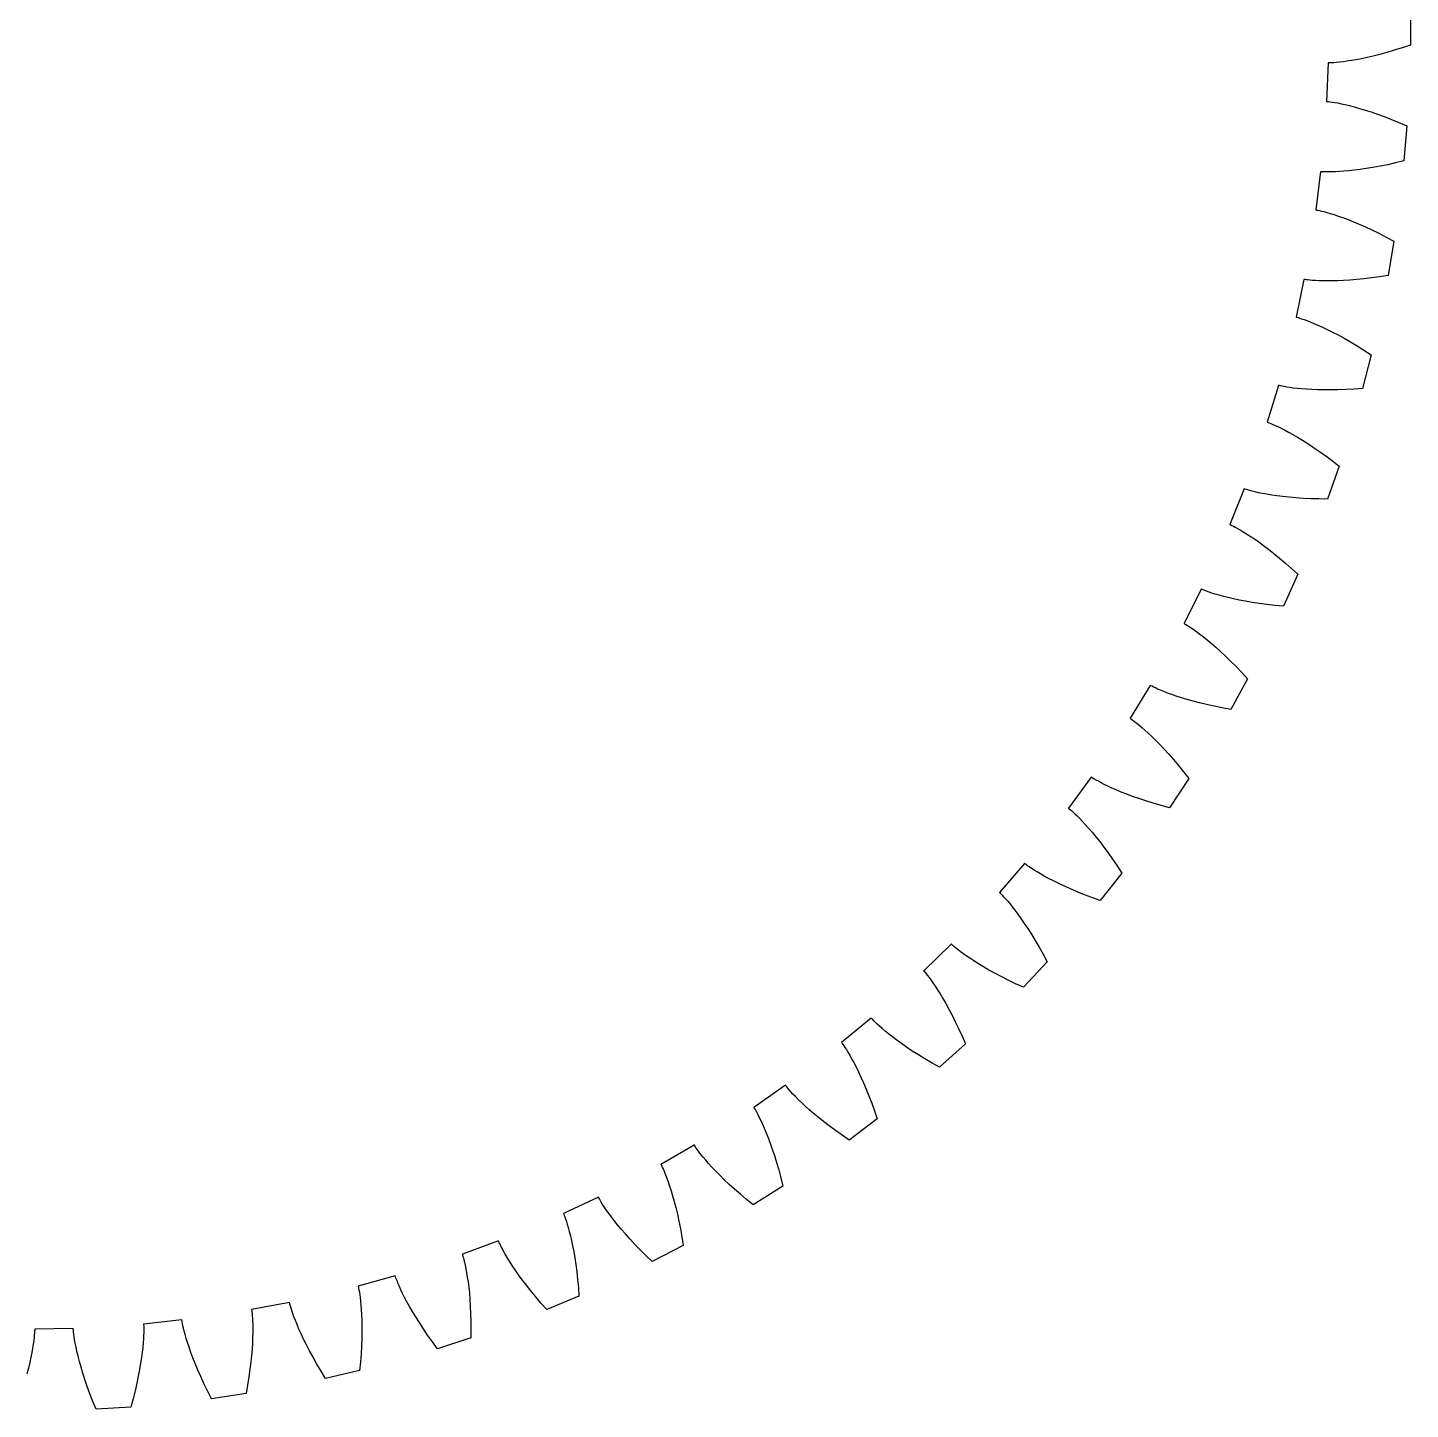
# Model space of a CAD drawing. Extents: x -115 to 115, y -115 to 115.
# Drawn here: x 0.1 to 115.5, y -115.4 to 0 of the extents above; entities that cross this region are included whole.
import ezdxf

# ---------------------------------------------------------------- set-up
doc = ezdxf.new("R2010")
doc.units = 0
doc.layers.add('1', color=7, linetype='CONTINUOUS')

msp = doc.modelspace()

# ---------------------------------------------------------------- linework, layer by layer
at = {"layer": '1', "color": 1}
for p, q in [((115.49, 1.46), (115.49, -1.46)), ((112.95, -2.23), (112.4, -2.37)), ((113.54, -2.08), (112.95, -2.23)), ((114.15, -1.89), (113.54, -2.08)), ((114.81, -1.69), (114.15, -1.89)), ((115.49, -1.46), (114.81, -1.69)), ((108.63, -2.94), (108.49, -6.16)), ((108.65, -2.94), (108.63, -2.94)), ((108.7, -2.94), (108.65, -2.94)), ((108.8, -2.94), (108.7, -2.94)), ((108.94, -2.94), (108.8, -2.94)), ((109.11, -2.93), (108.94, -2.94)), ((109.33, -2.91), (109.11, -2.93)), ((109.58, -2.89), (109.33, -2.91)), ((109.87, -2.85), (109.58, -2.89)), ((110.2, -2.81), (109.87, -2.85)), ((110.57, -2.75), (110.2, -2.81)), ((110.97, -2.68), (110.57, -2.75)), ((111.41, -2.59), (110.97, -2.68)), ((111.89, -2.49), (111.41, -2.59)), ((112.4, -2.37), (111.89, -2.49)), ((108.49, -6.16), (108.51, -6.16)), ((108.51, -6.16), (108.57, -6.16)), ((108.57, -6.16), (108.67, -6.17)), ((108.67, -6.17), (108.8, -6.19)), ((108.8, -6.19), (108.98, -6.21)), ((108.98, -6.21), (109.19, -6.25)), ((109.19, -6.25), (109.44, -6.29)), ((109.44, -6.29), (109.73, -6.35)), ((109.73, -6.35), (110.05, -6.42)), ((110.05, -6.42), (110.41, -6.51)), ((110.41, -6.51), (110.81, -6.62)), ((110.81, -6.62), (111.24, -6.74)), ((111.24, -6.74), (111.71, -6.88)), ((111.71, -6.88), (112.21, -7.04)), ((112.21, -7.04), (112.74, -7.22)), ((112.74, -7.22), (113.31, -7.43)), ((113.31, -7.43), (113.91, -7.67)), ((113.91, -7.67), (114.54, -7.92)), ((114.54, -7.92), (115.21, -8.21)), ((115.21, -8.21), (114.96, -11.12)), ((113.6, -11.44), (112.96, -11.57)), ((114.26, -11.29), (113.6, -11.44)), ((114.96, -11.12), (114.26, -11.29)), ((108, -12.02), (107.6, -15.21)), ((108.02, -12.03), (108, -12.02)), ((108.08, -12.03), (108.02, -12.03)), ((108.17, -12.04), (108.08, -12.03)), ((108.31, -12.04), (108.17, -12.04)), ((108.49, -12.05), (108.31, -12.04)), ((108.7, -12.05), (108.49, -12.05)), ((108.96, -12.04), (108.7, -12.05)), ((109.25, -12.04), (108.96, -12.04)), ((109.58, -12.02), (109.25, -12.04)), ((109.95, -11.99), (109.58, -12.02)), ((110.36, -11.96), (109.95, -11.99)), ((110.8, -11.91), (110.36, -11.96)), ((111.29, -11.85), (110.8, -11.91)), ((111.81, -11.77), (111.29, -11.85)), ((112.37, -11.68), (111.81, -11.77)), ((112.96, -11.57), (112.37, -11.68)), ((107.6, -15.21), (107.62, -15.22)), ((107.62, -15.22), (107.67, -15.23)), ((107.67, -15.23), (107.77, -15.24)), ((107.77, -15.24), (107.9, -15.27)), ((107.9, -15.27), (108.07, -15.31)), ((108.07, -15.31), (108.28, -15.36)), ((108.28, -15.36), (108.53, -15.43)), ((108.53, -15.43), (108.81, -15.51)), ((108.81, -15.51), (109.13, -15.61)), ((109.13, -15.61), (109.48, -15.73)), ((109.48, -15.73), (109.86, -15.86)), ((109.86, -15.86), (110.29, -16.02)), ((110.29, -16.02), (110.74, -16.2)), ((110.74, -16.2), (111.23, -16.4)), ((111.23, -16.4), (111.74, -16.63)), ((111.74, -16.63), (112.29, -16.89)), ((112.29, -16.89), (112.87, -17.17)), ((112.87, -17.17), (113.48, -17.48)), ((113.48, -17.48), (114.12, -17.82)), ((114.12, -17.82), (113.63, -20.7)), ((113.63, -20.7), (112.92, -20.81)), ((106.61, -21.02), (105.95, -24.16)), ((106.63, -21.02), (106.61, -21.02)), ((106.69, -21.03), (106.63, -21.02)), ((106.79, -21.05), (106.69, -21.03)), ((106.92, -21.06), (106.79, -21.05)), ((107.1, -21.08), (106.92, -21.06)), ((107.31, -21.1), (107.1, -21.08)), ((107.57, -21.12), (107.31, -21.1)), ((107.86, -21.13), (107.57, -21.12)), ((108.19, -21.15), (107.86, -21.13)), ((108.56, -21.15), (108.19, -21.15)), ((108.97, -21.15), (108.56, -21.15)), ((109.42, -21.14), (108.97, -21.15)), ((109.91, -21.12), (109.42, -21.14)), ((110.43, -21.09), (109.91, -21.12)), ((111, -21.04), (110.43, -21.09)), ((111.6, -20.98), (111, -21.04)), ((112.24, -20.9), (111.6, -20.98)), ((112.92, -20.81), (112.24, -20.9)), ((105.95, -24.16), (105.97, -24.17)), ((105.97, -24.17), (106.02, -24.18)), ((106.02, -24.18), (106.12, -24.21)), ((106.12, -24.21), (106.25, -24.25)), ((106.25, -24.25), (106.41, -24.3)), ((106.41, -24.3), (106.62, -24.37)), ((106.62, -24.37), (106.86, -24.46)), ((106.86, -24.46), (107.13, -24.56)), ((107.13, -24.56), (107.44, -24.69)), ((107.44, -24.69), (107.78, -24.83)), ((107.78, -24.83), (108.15, -25)), ((108.15, -25), (108.56, -25.19)), ((108.56, -25.19), (108.99, -25.41)), ((108.99, -25.41), (109.46, -25.65)), ((109.46, -25.65), (109.96, -25.93)), ((109.96, -25.93), (110.49, -26.23)), ((110.49, -26.23), (111.04, -26.56)), ((111.04, -26.56), (111.62, -26.92)), ((112.23, -27.31), (111.5, -30.13)), ((111.62, -26.92), (112.23, -27.31)), ((104.48, -29.87), (103.55, -32.94)), ((104.5, -29.87), (104.48, -29.87)), ((104.56, -29.89), (104.5, -29.87)), ((104.65, -29.91), (104.56, -29.89)), ((104.79, -29.94), (104.65, -29.91)), ((104.96, -29.97), (104.79, -29.94)), ((105.17, -30.01), (104.96, -29.97)), ((105.42, -30.05), (105.17, -30.01)), ((105.71, -30.09), (105.42, -30.05)), ((106.04, -30.12), (105.71, -30.09)), ((106.41, -30.16), (106.04, -30.12)), ((106.82, -30.19), (106.41, -30.16)), ((107.27, -30.22), (106.82, -30.19)), ((107.75, -30.24), (107.27, -30.22)), ((108.28, -30.25), (107.75, -30.24)), ((108.85, -30.25), (108.28, -30.25)), ((109.45, -30.25), (108.85, -30.25)), ((110.1, -30.22), (109.45, -30.25)), ((110.78, -30.19), (110.1, -30.22)), ((111.5, -30.13), (110.78, -30.19)), ((103.55, -32.94), (103.57, -32.95)), ((103.57, -32.95), (103.63, -32.97)), ((103.63, -32.97), (103.72, -33)), ((103.72, -33), (103.85, -33.05)), ((103.85, -33.05), (104.01, -33.12)), ((104.01, -33.12), (104.2, -33.21)), ((104.2, -33.21), (104.43, -33.31)), ((104.43, -33.31), (104.7, -33.44)), ((104.7, -33.44), (104.99, -33.59)), ((104.99, -33.59), (105.32, -33.76)), ((105.32, -33.76), (105.68, -33.96)), ((105.68, -33.96), (106.07, -34.19)), ((106.07, -34.19), (106.49, -34.44)), ((106.49, -34.44), (106.93, -34.72)), ((106.93, -34.72), (107.4, -35.04)), ((107.4, -35.04), (107.9, -35.38)), ((107.9, -35.38), (108.43, -35.75)), ((108.43, -35.75), (108.98, -36.16)), ((109.55, -36.6), (108.59, -39.36)), ((108.98, -36.16), (109.55, -36.6)), ((101.62, -38.5), (100.43, -41.49)), ((101.63, -38.51), (101.62, -38.5)), ((101.69, -38.53), (101.63, -38.51)), ((101.78, -38.56), (101.69, -38.53)), ((101.91, -38.6), (101.78, -38.56)), ((102.08, -38.65), (101.91, -38.6)), ((102.29, -38.7), (102.08, -38.65)), ((102.54, -38.76), (102.29, -38.7)), ((102.82, -38.83), (102.54, -38.76)), ((103.15, -38.89), (102.82, -38.83)), ((103.51, -38.96), (103.15, -38.89)), ((103.92, -39.03), (103.51, -38.96)), ((104.36, -39.09), (103.92, -39.03)), ((104.85, -39.15), (104.36, -39.09)), ((105.37, -39.21), (104.85, -39.15)), ((105.93, -39.26), (105.37, -39.21)), ((106.54, -39.3), (105.93, -39.26)), ((107.18, -39.33), (106.54, -39.3)), ((107.86, -39.35), (107.18, -39.33)), ((108.59, -39.36), (107.86, -39.35)), ((100.43, -41.49), (100.45, -41.5)), ((100.45, -41.5), (100.5, -41.52)), ((100.5, -41.52), (100.59, -41.57)), ((100.59, -41.57), (100.72, -41.63)), ((100.72, -41.63), (100.87, -41.71)), ((100.87, -41.71), (101.06, -41.81)), ((101.06, -41.81), (101.28, -41.93)), ((101.28, -41.93), (101.53, -42.08)), ((101.53, -42.08), (101.82, -42.26)), ((101.82, -42.26), (102.13, -42.46)), ((102.13, -42.46), (102.47, -42.69)), ((102.47, -42.69), (102.84, -42.94)), ((102.84, -42.94), (103.23, -43.23)), ((103.23, -43.23), (103.65, -43.55)), ((103.65, -43.55), (104.1, -43.9)), ((104.1, -43.9), (104.56, -44.28)), ((104.56, -44.28), (105.06, -44.7)), ((105.06, -44.7), (105.57, -45.15)), ((106.1, -45.64), (104.91, -48.31)), ((105.57, -45.15), (106.1, -45.64)), ((98.04, -46.87), (96.61, -49.75)), ((98.06, -46.88), (98.04, -46.87)), ((98.11, -46.9), (98.06, -46.88)), ((98.2, -46.94), (98.11, -46.9)), ((98.33, -46.99), (98.2, -46.94)), ((98.49, -47.05), (98.33, -46.99)), ((98.69, -47.13), (98.49, -47.05)), ((98.93, -47.21), (98.69, -47.13)), ((99.21, -47.29), (98.93, -47.21)), ((99.53, -47.39), (99.21, -47.29)), ((99.89, -47.48), (99.53, -47.39)), ((100.29, -47.58), (99.89, -47.48)), ((100.72, -47.69), (100.29, -47.58)), ((101.2, -47.79), (100.72, -47.69)), ((101.72, -47.89), (101.2, -47.79)), ((102.28, -47.98), (101.72, -47.89)), ((102.88, -48.07), (102.28, -47.98)), ((103.51, -48.16), (102.88, -48.07)), ((104.19, -48.24), (103.51, -48.16)), ((104.91, -48.31), (104.19, -48.24)), ((96.61, -49.75), (96.63, -49.76)), ((96.63, -49.76), (96.68, -49.79)), ((96.68, -49.79), (96.76, -49.84)), ((96.76, -49.84), (96.88, -49.91)), ((96.88, -49.91), (97.03, -50)), ((97.03, -50), (97.21, -50.12)), ((97.21, -50.12), (97.42, -50.26)), ((97.42, -50.26), (97.66, -50.43)), ((97.66, -50.43), (97.92, -50.63)), ((97.92, -50.63), (98.22, -50.86)), ((98.22, -50.86), (98.54, -51.11)), ((98.54, -51.11), (98.88, -51.4)), ((98.88, -51.4), (99.25, -51.72)), ((99.25, -51.72), (99.64, -52.07)), ((99.64, -52.07), (100.06, -52.46)), ((100.06, -52.46), (100.49, -52.88)), ((100.49, -52.88), (100.95, -53.33)), ((100.95, -53.33), (101.42, -53.83)), ((101.42, -53.83), (101.91, -54.36)), ((93.77, -54.91), (92.11, -57.66)), ((93.79, -54.92), (93.77, -54.91)), ((93.84, -54.95), (93.79, -54.92)), ((93.93, -54.99), (93.84, -54.95)), ((94.05, -55.06), (93.93, -54.99)), ((94.21, -55.13), (94.05, -55.06)), ((94.4, -55.22), (94.21, -55.13)), ((94.64, -55.32), (94.4, -55.22)), ((94.91, -55.43), (94.64, -55.32)), ((101.91, -54.36), (100.5, -56.92)), ((95.22, -55.55), (94.91, -55.43)), ((95.57, -55.68), (95.22, -55.55)), ((95.95, -55.81), (95.57, -55.68)), ((96.38, -55.95), (95.95, -55.81)), ((96.85, -56.09), (96.38, -55.95)), ((97.36, -56.23), (96.85, -56.09)), ((97.9, -56.37), (97.36, -56.23)), ((98.49, -56.51), (97.9, -56.37)), ((99.12, -56.65), (98.49, -56.51)), ((92.11, -57.66), (92.12, -57.67)), ((92.12, -57.67), (92.17, -57.7)), ((99.79, -56.79), (99.12, -56.65)), ((100.5, -56.92), (99.79, -56.79)), ((92.17, -57.7), (92.25, -57.76)), ((92.25, -57.76), (92.36, -57.84)), ((92.36, -57.84), (92.5, -57.95)), ((92.5, -57.95), (92.67, -58.08)), ((92.67, -58.08), (92.87, -58.24)), ((92.87, -58.24), (93.09, -58.43)), ((93.09, -58.43), (93.34, -58.65)), ((93.34, -58.65), (93.62, -58.9)), ((93.62, -58.9), (93.91, -59.18)), ((93.91, -59.18), (94.23, -59.49)), ((94.23, -59.49), (94.58, -59.84)), ((94.58, -59.84), (94.94, -60.23)), ((94.94, -60.23), (95.32, -60.65)), ((95.32, -60.65), (95.71, -61.1)), ((95.71, -61.1), (96.13, -61.59)), ((96.13, -61.59), (96.56, -62.13)), ((96.56, -62.13), (97, -62.7)), ((88.85, -62.57), (86.96, -65.17)), ((88.86, -62.58), (88.85, -62.57)), ((88.91, -62.61), (88.86, -62.58)), ((89, -62.66), (88.91, -62.61)), ((89.11, -62.73), (89, -62.66)), ((89.26, -62.82), (89.11, -62.73)), ((89.45, -62.92), (89.26, -62.82)), ((89.68, -63.04), (89.45, -62.92)), ((89.94, -63.18), (89.68, -63.04)), ((90.24, -63.32), (89.94, -63.18)), ((90.57, -63.48), (90.24, -63.32)), ((97, -62.7), (95.39, -65.13)), ((90.95, -63.64), (90.57, -63.48)), ((91.36, -63.82), (90.95, -63.64)), ((91.82, -64), (91.36, -63.82)), ((92.31, -64.18), (91.82, -64)), ((92.84, -64.37), (92.31, -64.18)), ((93.42, -64.56), (92.84, -64.37)), ((94.03, -64.75), (93.42, -64.56)), ((86.96, -65.17), (86.97, -65.18)), ((86.97, -65.18), (87.02, -65.21)), ((87.02, -65.21), (87.1, -65.28)), ((87.1, -65.28), (87.2, -65.37)), ((87.2, -65.37), (87.33, -65.48)), ((87.33, -65.48), (87.49, -65.63)), ((87.49, -65.63), (87.67, -65.81)), ((94.69, -64.94), (94.03, -64.75)), ((95.39, -65.13), (94.69, -64.94)), ((87.67, -65.81), (87.88, -66.01)), ((87.88, -66.01), (88.11, -66.25)), ((88.11, -66.25), (88.36, -66.52)), ((88.36, -66.52), (88.63, -66.83)), ((88.63, -66.83), (88.93, -67.17)), ((88.93, -67.17), (89.24, -67.55)), ((89.24, -67.55), (89.56, -67.96)), ((89.56, -67.96), (89.91, -68.41)), ((89.91, -68.41), (90.27, -68.9)), ((90.27, -68.9), (90.64, -69.42)), ((83.3, -69.78), (81.2, -72.21)), ((83.32, -69.79), (83.3, -69.78)), ((83.36, -69.83), (83.32, -69.79)), ((83.44, -69.89), (83.36, -69.83)), ((83.55, -69.97), (83.44, -69.89)), ((83.69, -70.07), (83.55, -69.97)), ((83.87, -70.19), (83.69, -70.07)), ((84.09, -70.33), (83.87, -70.19)), ((84.33, -70.48), (84.09, -70.33)), ((90.64, -69.42), (91.02, -69.99)), ((91.02, -69.99), (91.42, -70.59)), ((84.62, -70.65), (84.33, -70.48)), ((84.94, -70.83), (84.62, -70.65)), ((85.3, -71.03), (84.94, -70.83)), ((85.7, -71.24), (85.3, -71.03)), ((86.14, -71.45), (85.7, -71.24)), ((86.62, -71.68), (86.14, -71.45)), ((91.42, -70.59), (89.6, -72.88)), ((81.2, -72.21), (81.22, -72.23)), ((81.22, -72.23), (81.26, -72.27)), ((81.26, -72.27), (81.33, -72.34)), ((81.33, -72.34), (81.42, -72.43)), ((81.42, -72.43), (81.54, -72.56)), ((81.54, -72.56), (81.69, -72.72)), ((87.13, -71.91), (86.62, -71.68)), ((87.69, -72.15), (87.13, -71.91)), ((88.29, -72.39), (87.69, -72.15)), ((88.92, -72.63), (88.29, -72.39)), ((89.6, -72.88), (88.92, -72.63)), ((81.69, -72.72), (81.86, -72.91)), ((81.86, -72.91), (82.05, -73.13)), ((82.05, -73.13), (82.25, -73.39)), ((82.25, -73.39), (82.48, -73.68)), ((82.48, -73.68), (82.73, -74.01)), ((82.73, -74.01), (82.99, -74.38)), ((82.99, -74.38), (83.27, -74.78)), ((83.27, -74.78), (83.56, -75.22)), ((83.56, -75.22), (83.87, -75.69)), ((83.87, -75.69), (84.18, -76.21)), ((77.17, -76.51), (74.87, -78.76)), ((77.18, -76.52), (77.17, -76.51)), ((77.23, -76.56), (77.18, -76.52)), ((77.3, -76.62), (77.23, -76.56)), ((77.4, -76.71), (77.3, -76.62)), ((77.54, -76.83), (77.4, -76.71)), ((77.71, -76.96), (77.54, -76.83)), ((77.91, -77.12), (77.71, -76.96)), ((78.14, -77.29), (77.91, -77.12)), ((78.41, -77.48), (78.14, -77.29)), ((84.18, -76.21), (84.51, -76.76)), ((84.51, -76.76), (84.85, -77.36)), ((78.72, -77.69), (78.41, -77.48)), ((79.06, -77.92), (78.72, -77.69)), ((79.44, -78.16), (79.06, -77.92)), ((79.86, -78.41), (79.44, -78.16)), ((80.31, -78.68), (79.86, -78.41)), ((85.19, -78), (83.19, -80.12)), ((84.85, -77.36), (85.19, -78)), ((74.87, -78.76), (74.89, -78.77)), ((74.89, -78.77), (74.93, -78.81)), ((74.93, -78.81), (74.99, -78.89)), ((74.99, -78.89), (75.08, -78.99)), ((75.08, -78.99), (75.19, -79.13)), ((75.19, -79.13), (75.32, -79.3)), ((75.32, -79.3), (75.47, -79.5)), ((75.47, -79.5), (75.64, -79.74)), ((80.81, -78.95), (80.31, -78.68)), ((81.34, -79.23), (80.81, -78.95)), ((81.92, -79.52), (81.34, -79.23)), ((82.53, -79.82), (81.92, -79.52)), ((75.64, -79.74), (75.82, -80.02)), ((75.82, -80.02), (76.03, -80.33)), ((76.03, -80.33), (76.25, -80.67)), ((76.25, -80.67), (76.48, -81.06)), ((83.19, -80.12), (82.53, -79.82)), ((76.48, -81.06), (76.72, -81.48)), ((76.72, -81.48), (76.98, -81.94)), ((70.5, -82.7), (68.02, -84.74)), ((70.51, -82.71), (70.5, -82.7)), ((70.55, -82.75), (70.51, -82.71)), ((70.62, -82.82), (70.55, -82.75)), ((70.71, -82.92), (70.62, -82.82)), ((70.84, -83.05), (70.71, -82.92)), ((70.99, -83.19), (70.84, -83.05)), ((76.98, -81.94), (77.24, -82.44)), ((77.24, -82.44), (77.51, -82.99)), ((77.51, -82.99), (77.79, -83.57)), ((71.18, -83.37), (70.99, -83.19)), ((71.4, -83.56), (71.18, -83.37)), ((71.65, -83.77), (71.4, -83.56)), ((71.94, -84.01), (71.65, -83.77)), ((72.26, -84.26), (71.94, -84.01)), ((77.79, -83.57), (78.07, -84.19)), ((78.07, -84.19), (78.36, -84.85)), ((68.02, -84.74), (68.03, -84.76)), ((68.03, -84.76), (68.07, -84.81)), ((68.07, -84.81), (68.13, -84.89)), ((68.13, -84.89), (68.2, -85)), ((68.2, -85), (68.3, -85.14)), ((68.3, -85.14), (68.42, -85.32)), ((68.42, -85.32), (68.55, -85.54)), ((72.62, -84.53), (72.26, -84.26)), ((73.02, -84.82), (72.62, -84.53)), ((73.45, -85.12), (73.02, -84.82)), ((73.92, -85.44), (73.45, -85.12)), ((78.36, -84.85), (76.19, -86.8)), ((68.55, -85.54), (68.7, -85.79)), ((68.7, -85.79), (68.86, -86.08)), ((68.86, -86.08), (69.04, -86.41)), ((69.04, -86.41), (69.23, -86.77)), ((74.43, -85.76), (73.92, -85.44)), ((74.98, -86.1), (74.43, -85.76)), ((75.57, -86.45), (74.98, -86.1)), ((76.19, -86.8), (75.57, -86.45)), ((69.23, -86.77), (69.43, -87.17)), ((69.43, -87.17), (69.63, -87.62)), ((69.63, -87.62), (69.85, -88.1)), ((63.33, -88.3), (60.69, -90.14)), ((63.34, -88.32), (63.33, -88.3)), ((63.38, -88.37), (63.34, -88.32)), ((63.44, -88.44), (63.38, -88.37)), ((63.53, -88.55), (63.44, -88.44)), ((63.64, -88.68), (63.53, -88.55)), ((63.78, -88.84), (63.64, -88.68)), ((63.95, -89.03), (63.78, -88.84)), ((69.85, -88.1), (70.07, -88.62)), ((70.07, -88.62), (70.3, -89.18)), ((64.16, -89.24), (63.95, -89.03)), ((64.39, -89.48), (64.16, -89.24)), ((64.66, -89.73), (64.39, -89.48)), ((64.96, -90.01), (64.66, -89.73)), ((65.29, -90.31), (64.96, -90.01)), ((70.3, -89.18), (70.53, -89.78)), ((70.53, -89.78), (70.76, -90.43)), ((60.69, -90.14), (60.7, -90.16)), ((60.7, -90.16), (60.73, -90.21)), ((60.73, -90.21), (60.78, -90.29)), ((60.78, -90.29), (60.85, -90.41)), ((60.85, -90.41), (60.94, -90.56)), ((60.94, -90.56), (61.04, -90.75)), ((61.04, -90.75), (61.15, -90.98)), ((61.15, -90.98), (61.28, -91.24)), ((65.66, -90.63), (65.29, -90.31)), ((66.07, -90.97), (65.66, -90.63)), ((66.51, -91.32), (66.07, -90.97)), ((70.99, -91.11), (68.66, -92.87)), ((70.76, -90.43), (70.99, -91.11)), ((61.28, -91.24), (61.42, -91.54)), ((61.42, -91.54), (61.57, -91.88)), ((61.57, -91.88), (61.72, -92.26)), ((61.72, -92.26), (61.89, -92.68)), ((66.99, -91.69), (66.51, -91.32)), ((67.51, -92.07), (66.99, -91.69)), ((68.07, -92.47), (67.51, -92.07)), ((55.72, -93.29), (52.94, -94.9)), ((55.73, -93.31), (55.72, -93.29)), ((55.76, -93.36), (55.73, -93.31)), ((55.82, -93.44), (55.76, -93.36)), ((55.89, -93.55), (55.82, -93.44)), ((61.89, -92.68), (62.06, -93.14)), ((62.06, -93.14), (62.23, -93.63)), ((68.66, -92.87), (68.07, -92.47)), ((56, -93.7), (55.89, -93.55)), ((56.12, -93.87), (56, -93.7)), ((56.28, -94.07), (56.12, -93.87)), ((56.46, -94.3), (56.28, -94.07)), ((56.68, -94.55), (56.46, -94.3)), ((56.92, -94.83), (56.68, -94.55)), ((62.23, -93.63), (62.41, -94.17)), ((62.41, -94.17), (62.59, -94.75)), ((52.94, -94.9), (52.94, -94.92)), ((52.94, -94.92), (52.97, -94.97)), ((52.97, -94.97), (53.01, -95.06)), ((53.01, -95.06), (53.07, -95.18)), ((53.07, -95.18), (53.15, -95.34)), ((53.15, -95.34), (53.23, -95.54)), ((53.23, -95.54), (53.33, -95.77)), ((53.33, -95.77), (53.43, -96.05)), ((57.2, -95.13), (56.92, -94.83)), ((57.51, -95.46), (57.2, -95.13)), ((57.85, -95.81), (57.51, -95.46)), ((62.59, -94.75), (62.77, -95.37)), ((62.77, -95.37), (62.94, -96.03)), ((53.43, -96.05), (53.54, -96.36)), ((53.54, -96.36), (53.66, -96.71)), ((53.66, -96.71), (53.79, -97.1)), ((58.22, -96.18), (57.85, -95.81)), ((58.64, -96.57), (58.22, -96.18)), ((59.08, -96.97), (58.64, -96.57)), ((63.11, -96.73), (60.65, -98.29)), ((62.94, -96.03), (63.11, -96.73)), ((47.72, -97.63), (44.81, -99)), ((47.73, -97.65), (47.72, -97.63)), ((47.75, -97.7), (47.73, -97.65)), ((47.8, -97.78), (47.75, -97.7)), ((47.87, -97.9), (47.8, -97.78)), ((47.96, -98.05), (47.87, -97.9)), ((48.07, -98.24), (47.96, -98.05)), ((53.79, -97.1), (53.92, -97.53)), ((53.92, -97.53), (54.05, -98)), ((54.05, -98), (54.18, -98.51)), ((59.57, -97.4), (59.08, -96.97)), ((60.09, -97.84), (59.57, -97.4)), ((60.65, -98.29), (60.09, -97.84)), ((44.81, -99), (44.82, -99.02)), ((44.82, -99.02), (44.84, -99.07)), ((44.84, -99.07), (44.87, -99.16)), ((44.87, -99.16), (44.92, -99.29)), ((48.21, -98.45), (48.07, -98.24)), ((48.38, -98.69), (48.21, -98.45)), ((48.57, -98.96), (48.38, -98.69)), ((48.79, -99.26), (48.57, -98.96)), ((54.18, -98.51), (54.31, -99.06)), ((54.31, -99.06), (54.44, -99.65)), ((44.92, -99.29), (44.98, -99.45)), ((44.98, -99.45), (45.05, -99.66)), ((45.05, -99.66), (45.12, -99.9)), ((45.12, -99.9), (45.21, -100.18)), ((45.21, -100.18), (45.29, -100.5)), ((49.04, -99.59), (48.79, -99.26)), ((49.32, -99.94), (49.04, -99.59)), ((49.63, -100.31), (49.32, -99.94)), ((49.97, -100.71), (49.63, -100.31)), ((54.44, -99.65), (54.57, -100.29)), ((54.57, -100.29), (54.69, -100.96)), ((39.38, -101.28), (36.37, -102.4)), ((39.39, -101.3), (39.38, -101.28)), ((39.41, -101.35), (39.39, -101.3)), ((39.45, -101.44), (39.41, -101.35)), ((39.51, -101.56), (39.45, -101.44)), ((45.29, -100.5), (45.38, -100.86)), ((45.38, -100.86), (45.47, -101.26)), ((45.47, -101.26), (45.57, -101.7)), ((50.35, -101.13), (49.97, -100.71)), ((50.76, -101.58), (50.35, -101.13)), ((54.69, -100.96), (54.8, -101.67)), ((36.37, -102.4), (36.37, -102.42)), ((36.37, -102.42), (36.39, -102.47)), ((36.39, -102.47), (36.42, -102.57)), ((36.42, -102.57), (36.46, -102.7)), ((36.46, -102.7), (36.5, -102.87)), ((39.59, -101.72), (39.51, -101.56)), ((39.68, -101.91), (39.59, -101.72)), ((39.8, -102.14), (39.68, -101.91)), ((39.95, -102.39), (39.8, -102.14)), ((40.12, -102.68), (39.95, -102.39)), ((40.31, -102.99), (40.12, -102.68)), ((45.57, -101.7), (45.66, -102.18)), ((45.66, -102.18), (45.75, -102.7)), ((45.75, -102.7), (45.83, -103.26)), ((51.21, -102.04), (50.76, -101.58)), ((51.69, -102.52), (51.21, -102.04)), ((52.21, -103.02), (51.69, -102.52)), ((54.8, -101.67), (52.21, -103.02)), ((36.5, -102.87), (36.55, -103.08)), ((36.55, -103.08), (36.61, -103.33)), ((36.61, -103.33), (36.66, -103.61)), ((36.66, -103.61), (36.72, -103.94)), ((40.53, -103.34), (40.31, -102.99)), ((40.78, -103.71), (40.53, -103.34)), ((41.06, -104.11), (40.78, -103.71)), ((45.83, -103.26), (45.91, -103.86)), ((45.91, -103.86), (45.98, -104.5)), ((30.77, -104.22), (27.67, -105.08)), ((30.77, -104.24), (30.77, -104.22)), ((30.79, -104.29), (30.77, -104.24)), ((30.82, -104.39), (30.79, -104.29)), ((30.87, -104.51), (30.82, -104.39)), ((30.94, -104.68), (30.87, -104.51)), ((31.02, -104.88), (30.94, -104.68)), ((31.12, -105.11), (31.02, -104.88)), ((36.72, -103.94), (36.78, -104.31)), ((36.78, -104.31), (36.84, -104.71)), ((36.84, -104.71), (36.9, -105.16)), ((41.37, -104.54), (41.06, -104.11)), ((41.71, -104.99), (41.37, -104.54)), ((42.08, -105.47), (41.71, -104.99)), ((45.98, -104.5), (46.05, -105.18)), ((27.67, -105.08), (27.68, -105.1)), ((27.68, -105.1), (27.69, -105.16)), ((27.69, -105.16), (27.71, -105.26)), ((27.71, -105.26), (27.74, -105.39)), ((27.74, -105.39), (27.77, -105.56)), ((27.77, -105.56), (27.8, -105.78)), ((27.8, -105.78), (27.83, -106.03)), ((27.83, -106.03), (27.87, -106.32)), ((31.24, -105.38), (31.12, -105.11)), ((31.38, -105.67), (31.24, -105.38)), ((31.55, -106.01), (31.38, -105.67)), ((31.74, -106.37), (31.55, -106.01)), ((36.9, -105.16), (36.95, -105.64)), ((36.95, -105.64), (36.99, -106.17)), ((36.99, -106.17), (37.03, -106.73)), ((42.49, -105.97), (42.08, -105.47)), ((42.93, -106.49), (42.49, -105.97)), ((46.1, -105.9), (43.41, -107.03)), ((46.05, -105.18), (46.1, -105.9)), ((21.94, -106.43), (18.78, -107.03)), ((18.78, -107.03), (18.78, -107.05)), ((18.78, -107.05), (18.79, -107.11)), ((18.79, -107.11), (18.8, -107.21)), ((18.8, -107.21), (18.82, -107.34)), ((21.94, -106.45), (21.94, -106.43)), ((21.96, -106.51), (21.94, -106.45)), ((21.98, -106.6), (21.96, -106.51)), ((22.02, -106.73), (21.98, -106.6)), ((22.07, -106.9), (22.02, -106.73)), ((22.13, -107.1), (22.07, -106.9)), ((22.21, -107.34), (22.13, -107.1)), ((27.87, -106.32), (27.9, -106.65)), ((27.9, -106.65), (27.93, -107.02)), ((27.93, -107.02), (27.95, -107.43)), ((31.96, -106.76), (31.74, -106.37)), ((32.2, -107.18), (31.96, -106.76)), ((32.48, -107.64), (32.2, -107.18)), ((37.03, -106.73), (37.06, -107.34)), ((43.41, -107.03), (42.93, -106.49)), ((12.96, -107.89), (9.76, -108.23)), ((9.76, -108.23), (9.76, -108.25)), ((9.76, -108.25), (9.76, -108.31)), ((9.76, -108.31), (9.77, -108.4)), ((9.77, -108.4), (9.77, -108.54)), ((12.96, -107.91), (12.96, -107.89)), ((12.97, -107.97), (12.96, -107.91)), ((12.98, -108.07), (12.97, -107.97)), ((13.01, -108.2), (12.98, -108.07)), ((13.04, -108.37), (13.01, -108.2)), ((13.09, -108.58), (13.04, -108.37)), ((18.82, -107.34), (18.83, -107.52)), ((18.83, -107.52), (18.85, -107.73)), ((18.85, -107.73), (18.86, -107.98)), ((18.86, -107.98), (18.87, -108.28)), ((18.87, -108.28), (18.88, -108.61)), ((22.31, -107.62), (22.21, -107.34)), ((22.43, -107.93), (22.31, -107.62)), ((22.57, -108.27), (22.43, -107.93)), ((22.73, -108.65), (22.57, -108.27)), ((27.95, -107.43), (27.97, -107.88)), ((27.97, -107.88), (27.98, -108.36)), ((27.98, -108.36), (27.98, -108.89)), ((32.78, -108.11), (32.48, -107.64)), ((33.11, -108.62), (32.78, -108.11)), ((37.06, -107.34), (37.08, -107.98)), ((37.08, -107.98), (37.08, -108.67)), ((0.59, -109.62), (0.55, -109.91)), ((0.62, -109.37), (0.59, -109.62)), ((0.64, -109.15), (0.62, -109.37)), ((0.65, -108.98), (0.64, -109.15)), ((0.66, -108.84), (0.65, -108.98)), ((0.67, -108.74), (0.66, -108.84)), ((3.88, -108.6), (0.67, -108.66)), ((0.67, -108.66), (0.67, -108.68)), ((0.67, -108.68), (0.67, -108.74)), ((3.88, -108.62), (3.88, -108.6)), ((3.89, -108.68), (3.88, -108.62)), ((3.9, -108.77), (3.89, -108.68)), ((3.91, -108.91), (3.9, -108.77)), ((3.93, -109.08), (3.91, -108.91)), ((3.96, -109.3), (3.93, -109.08)), ((4, -109.55), (3.96, -109.3)), ((4.05, -109.83), (4, -109.55)), ((9.74, -109.48), (9.72, -109.81)), ((9.76, -109.18), (9.74, -109.48)), ((9.77, -108.93), (9.76, -109.18)), ((9.77, -108.54), (9.77, -108.72)), ((9.77, -108.72), (9.77, -108.93)), ((13.15, -108.83), (13.09, -108.58)), ((13.23, -109.11), (13.15, -108.83)), ((13.32, -109.43), (13.23, -109.11)), ((13.43, -109.78), (13.32, -109.43)), ((18.86, -109.39), (18.84, -109.84)), ((18.87, -108.98), (18.86, -109.39)), ((18.88, -108.61), (18.87, -108.98)), ((22.91, -109.06), (22.73, -108.65)), ((23.12, -109.5), (22.91, -109.06)), ((23.36, -109.98), (23.12, -109.5)), ((27.97, -109.46), (27.95, -110.06)), ((27.98, -108.89), (27.97, -109.46)), ((33.47, -109.15), (33.11, -108.62)), ((33.87, -109.71), (33.47, -109.15)), ((37.08, -109.39), (34.3, -110.29)), ((37.08, -108.67), (37.08, -109.39)), ((0.43, -110.6), (0.36, -111)), ((0.5, -110.24), (0.43, -110.6)), ((0.55, -109.91), (0.5, -110.24)), ((4.12, -110.16), (4.05, -109.83)), ((4.2, -110.52), (4.12, -110.16)), ((4.29, -110.92), (4.2, -110.52)), ((9.64, -110.58), (9.59, -111.03)), ((9.69, -110.18), (9.64, -110.58)), ((9.72, -109.81), (9.69, -110.18)), ((13.56, -110.17), (13.43, -109.78)), ((13.71, -110.6), (13.56, -110.17)), ((13.88, -111.05), (13.71, -110.6)), ((18.81, -110.33), (18.77, -110.85)), ((18.84, -109.84), (18.81, -110.33)), ((23.62, -110.48), (23.36, -109.98)), ((23.91, -111.01), (23.62, -110.48)), ((27.91, -110.71), (27.86, -111.39)), ((27.95, -110.06), (27.91, -110.71)), ((34.3, -110.29), (33.87, -109.71)), ((0.15, -111.92), (0.02, -112.43)), ((0.26, -111.44), (0.15, -111.92)), ((0.36, -111), (0.26, -111.44)), ((4.41, -111.36), (4.29, -110.92)), ((4.54, -111.83), (4.41, -111.36)), ((4.69, -112.33), (4.54, -111.83)), ((9.51, -111.51), (9.43, -112.03)), ((9.59, -111.03), (9.51, -111.51)), ((14.07, -111.54), (13.88, -111.05)), ((14.29, -112.07), (14.07, -111.54)), ((18.71, -111.41), (18.64, -112.01)), ((18.77, -110.85), (18.71, -111.41)), ((24.22, -111.57), (23.91, -111.01)), ((24.57, -112.16), (24.22, -111.57)), ((27.86, -111.39), (27.79, -112.11)), ((4.86, -112.87), (4.69, -112.33)), ((5.06, -113.44), (4.86, -112.87)), ((9.32, -112.59), (9.2, -113.18)), ((9.43, -112.03), (9.32, -112.59)), ((14.53, -112.62), (14.29, -112.07)), ((14.8, -113.21), (14.53, -112.62)), ((18.55, -112.65), (18.44, -113.33)), ((18.64, -112.01), (18.55, -112.65)), ((24.95, -112.77), (24.57, -112.16)), ((27.79, -112.11), (24.95, -112.77)), ((5.28, -114.05), (5.06, -113.44)), ((5.52, -114.69), (5.28, -114.05)), ((9.06, -113.81), (8.89, -114.47)), ((9.2, -113.18), (9.06, -113.81)), ((15.1, -113.82), (14.8, -113.21)), ((15.43, -114.47), (15.1, -113.82)), ((18.31, -114.04), (15.43, -114.47)), ((18.44, -113.33), (18.31, -114.04)), ((5.8, -115.35), (5.52, -114.69)), ((8.71, -115.17), (5.8, -115.35)), ((8.89, -114.47), (8.71, -115.17))]:
    msp.add_line(p, q, dxfattribs=at)

doc.saveas('drawing.dxf')
